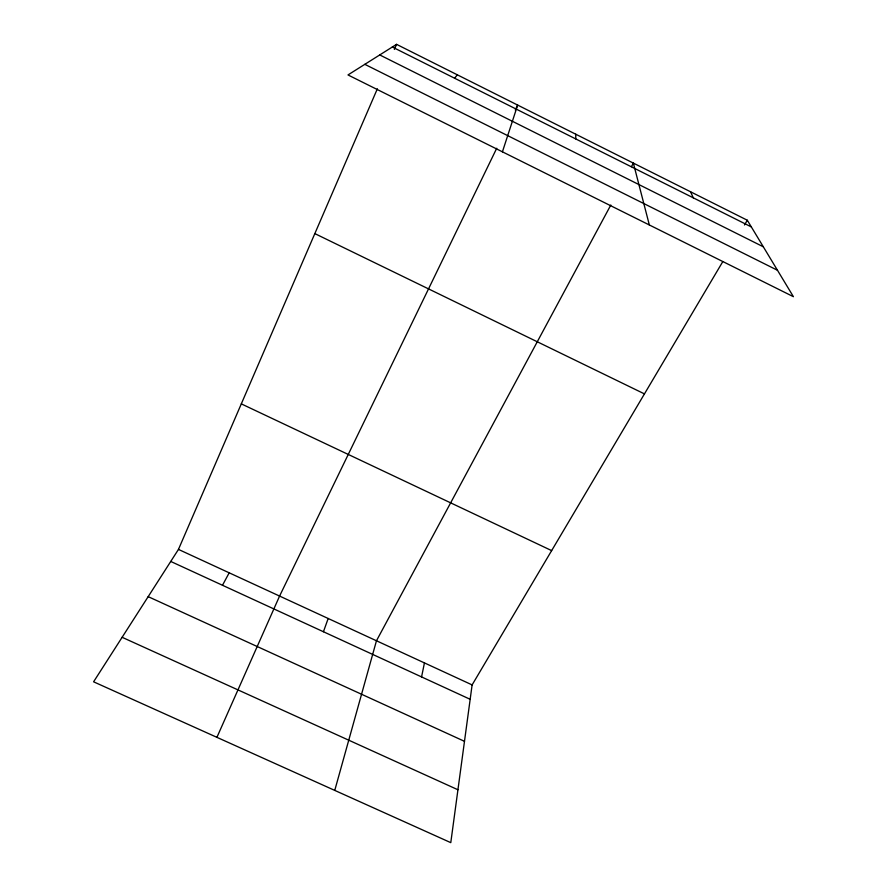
<?xml version="1.0" encoding="UTF-8"?>
<svg xmlns="http://www.w3.org/2000/svg" width="887" height="887" viewBox="0 0 887 887"><rect width="100%" height="100%" fill="white"/><g stroke="black" fill="none" stroke-linecap="round" stroke-linejoin="round"><path stroke-width="1.33" d="M722.705 261.765L472.117 684.908L450.784 842.65L93.59 681.804L178.464 549.408L377.363 88.789M421.569 676.925L424.441 662.911M334.754 790.406L376.465 640.769L610.821 205.019M502.419 151.832L517.664 105.076L515.269 110.01M323.433 631.744L328.179 618.494M394.36 49.428L396.556 44.35L747.297 220.231L793.41 296.69L347.981 74.94L396.556 44.35M216.916 737.341L279.582 596.064L496.742 148.229M222.493 585.265L229.19 572.814M631.433 166.689L633.362 163.097L649.339 224.965M744.492 224.976L747.297 220.231M454.576 78.211L457.348 74.841M122.118 637.298L457.936 789.763M148.184 596.652L464.489 741.332M170.747 561.449L470.177 699.3M178.464 549.408L472.117 684.908M241.308 403.873L551.647 550.605M314.83 233.603L644.45 393.895M379.747 54.939L763.319 246.797M364.823 64.33L777.489 270.28M392.32 47.011L751.344 226.928M690.552 191.769L693.279 197.834M575.741 134.203L575.785 138.949"/></g></svg>
